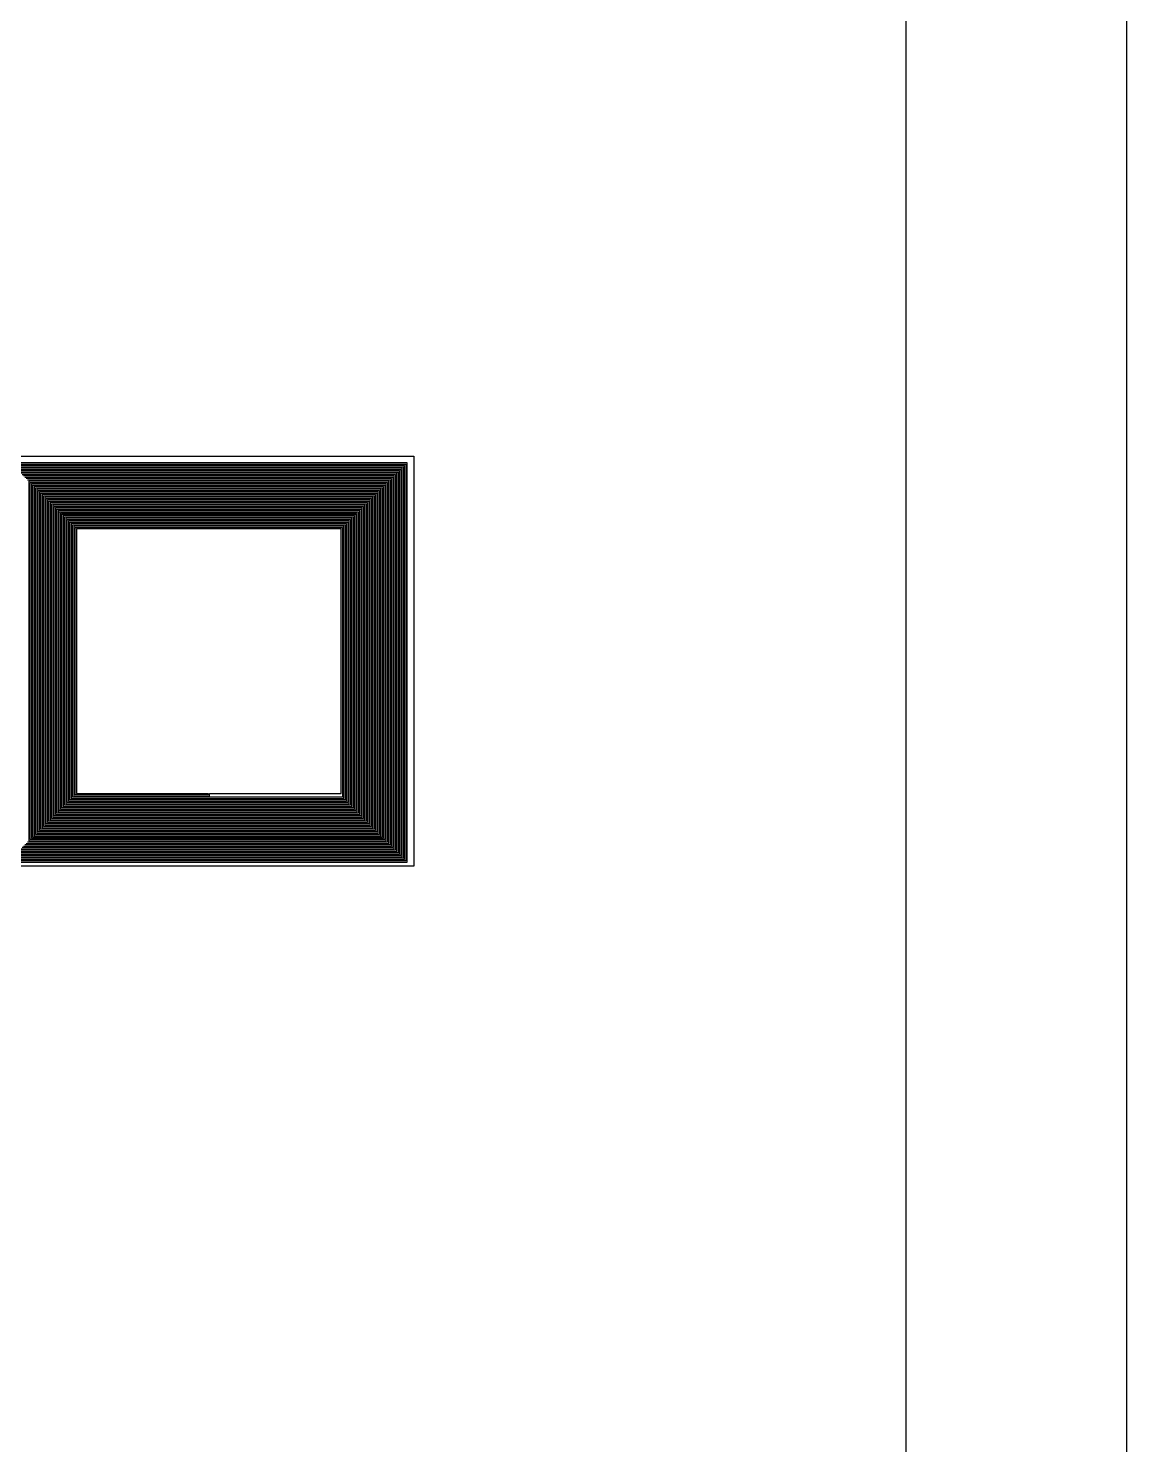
# Model space of a CAD drawing. Extents: x -2500 to 2500, y -2500 to 2500.
# Drawn here: x 1255 to 2500, y -889 to 718 of the extents above; entities that cross this region are included whole.
import ezdxf

# ---------------------------------------------------------------- set-up
doc = ezdxf.new("R2010")
doc.units = 0
doc.layers.add('L0D0', color=1, linetype='CONTINUOUS')

msp = doc.modelspace()

# ---------------------------------------------------------------- linework, layer by layer
at = {"layer": 'L0D0'}
msp.add_lwpolyline([(-2500, -2500), (-2500, -2250), (-2250, -2250), (2250, -2250), (2250, 2250), (-2250, 2250), (-2250, -2250), (-2500, -2250), (-2500, 2500), (2500, 2500), (2500, -2500)], close=True, dxfattribs=at)
for points in [[(1227, 232.5), (1692, 232.5), (1692, -232.5), (1227, -232.5)], [(1231.5, -228), (1684.5, -228), (1684.5, 225), (1234.5, 225)], [(1236, 223.5), (1683, 223.5), (1683, -226.5), (1233, -226.5)], [(1234.5, -225), (1681.5, -225), (1681.5, 222), (1237.5, 222)], [(1239, 220.5), (1680, 220.5), (1680, -223.5), (1236, -223.5)], [(1237.5, -222), (1678.5, -222), (1678.5, 219), (1240.5, 219)], [(1242, 217.5), (1677, 217.5), (1677, -220.5), (1239, -220.5)], [(1240.5, -219), (1675.5, -219), (1675.5, 216), (1243.5, 216)], [(1245, 214.5), (1674, 214.5), (1674, -217.5), (1242, -217.5)], [(1243.5, -216), (1672.5, -216), (1672.5, 213), (1246.5, 213)], [(1248, 211.5), (1671, 211.5), (1671, -214.5), (1245, -214.5)], [(1246.5, -213), (1669.5, -213), (1669.5, 210), (1249.5, 210)], [(1251, 208.5), (1668, 208.5), (1668, -211.5), (1248, -211.5)], [(1249.5, -210), (1666.5, -210), (1666.5, 207), (1252.5, 207)], [(1254, 205.5), (1665, 205.5), (1665, -208.5), (1251, -208.5)], [(1252.5, -207), (1663.5, -207), (1663.5, 204), (1255.5, 204), (1255.5, -204), (1660.5, -204), (1660.5, 201), (1258.5, 201), (1258.5, -201), (1657.5, -201), (1657.5, 198), (1261.5, 198), (1261.5, -198), (1654.5, -198), (1654.5, 195), (1264.5, 195), (1264.5, -195), (1651.5, -195), (1651.5, 192), (1267.5, 192), (1267.5, -192), (1648.5, -192), (1648.5, 189), (1270.5, 189), (1270.5, -189), (1645.5, -189), (1645.5, 186), (1273.5, 186), (1273.5, -186), (1642.5, -186), (1642.5, 183), (1276.5, 183), (1276.5, -183), (1639.5, -183), (1639.5, 180), (1279.5, 180), (1279.5, -180), (1636.5, -180), (1636.5, 177), (1282.5, 177), (1282.5, -177), (1633.5, -177), (1633.5, 174), (1285.5, 174), (1285.5, -174), (1630.5, -174), (1630.5, 171), (1288.5, 171), (1288.5, -171), (1627.5, -171), (1627.5, 168), (1291.5, 168), (1291.5, -168), (1624.5, -168), (1624.5, 165), (1294.5, 165), (1294.5, -165), (1621.5, -165), (1621.5, 162), (1297.5, 162), (1297.5, -162), (1618.5, -162), (1618.5, 159), (1300.5, 159), (1300.5, -159), (1615.5, -159), (1615.5, 156), (1303.5, 156), (1303.5, -156), (1612.5, -156), (1612.5, 153), (1306.5, 153), (1306.5, -153), (1460.25, -153), (1460.25, -150), (1609.5, -150), (1609.5, 150), (1309.5, 150), (1309.5, -150), (1458.75, -150), (1458.75, -151.5), (1308, -151.5), (1308, 151.5), (1611, 151.5), (1611, -154.5), (1305, -154.5), (1305, 154.5), (1614, 154.5), (1614, -157.5), (1302, -157.5), (1302, 157.5), (1617, 157.5), (1617, -160.5), (1299, -160.5), (1299, 160.5), (1620, 160.5), (1620, -163.5), (1296, -163.5), (1296, 163.5), (1623, 163.5), (1623, -166.5), (1293, -166.5), (1293, 166.5), (1626, 166.5), (1626, -169.5), (1290, -169.5), (1290, 169.5), (1629, 169.5), (1629, -172.5), (1287, -172.5), (1287, 172.5), (1632, 172.5), (1632, -175.5), (1284, -175.5), (1284, 175.5), (1635, 175.5), (1635, -178.5), (1281, -178.5), (1281, 178.5), (1638, 178.5), (1638, -181.5), (1278, -181.5), (1278, 181.5), (1641, 181.5), (1641, -184.5), (1275, -184.5), (1275, 184.5), (1644, 184.5), (1644, -187.5), (1272, -187.5), (1272, 187.5), (1647, 187.5), (1647, -190.5), (1269, -190.5), (1269, 190.5), (1650, 190.5), (1650, -193.5), (1266, -193.5), (1266, 193.5), (1653, 193.5), (1653, -196.5), (1263, -196.5), (1263, 196.5), (1656, 196.5), (1656, -199.5), (1260, -199.5), (1260, 199.5), (1659, 199.5), (1659, -202.5), (1257, -202.5), (1257, 202.5), (1662, 202.5), (1662, -205.5), (1254, -205.5)]]:
    msp.add_lwpolyline(points, dxfattribs=at)

doc.saveas('drawing.dxf')
